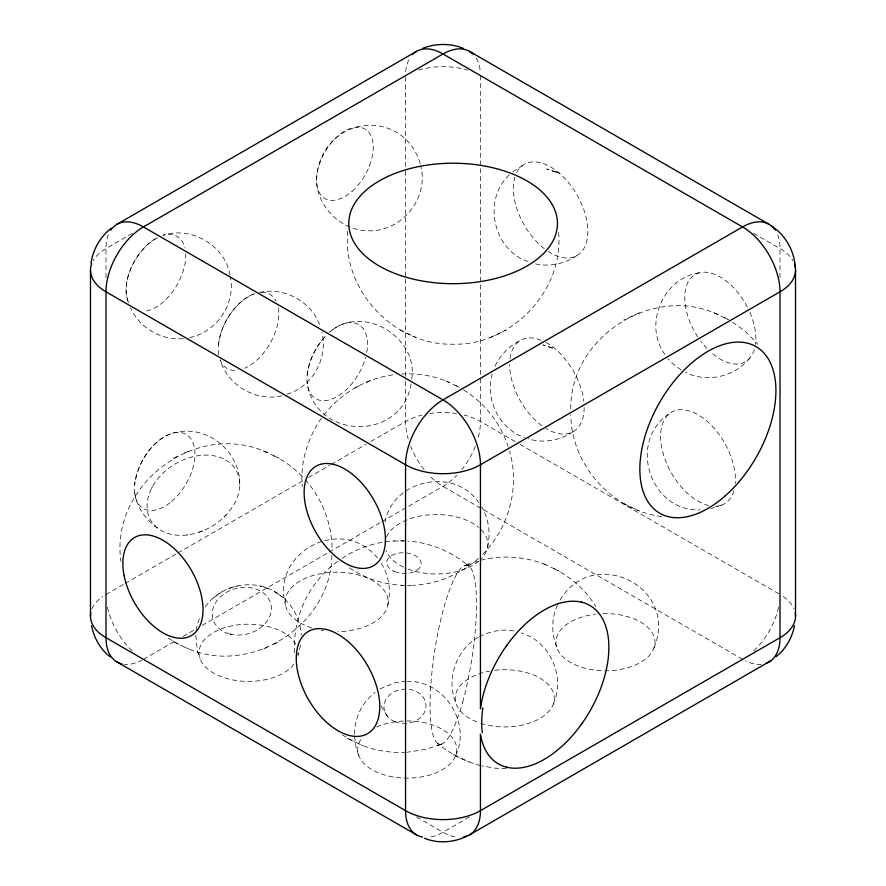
<?xml version="1.0" encoding="UTF-8"?>
<svg xmlns="http://www.w3.org/2000/svg" width="886" height="886" viewBox="0 0 886 886"><rect width="100%" height="100%" fill="white"/><g stroke="black" fill="none" stroke-linecap="round" stroke-linejoin="round"><path stroke-width="0.66" stroke-dasharray="4.43 3.32" d="M239.729 484.376C240.316 453.898 211.3 427.606 181.032 431.548C155.017 434.162 137.928 460.51 134.672 484.631M331.84 555.422C331.109 626.103 248.268 677.812 184.598 647.101M570.783 408.823C569.931 337.167 653.591 283.509 718.169 314.729M195.773 635.184L197.401 651.166L200.003 658.663M347.777 231.246C341.564 290.132 394.248 345.618 453.123 344.211C512.485 345.662 565.49 289.179 558.335 229.884M354.278 734.272C354.688 718.07 362.086 702.155 375.121 692.298M411.669 379.186C418.812 336.99 362.02 303.222 329.681 332.161A42.794 24.708 -60 0 1 366.649 352.838M387.869 604.961C391.191 590.497 389.043 574.482 380.371 562.222M487.577 547.338C490.755 533.649 488.895 518.831 481.585 506.726M218.454 344.621C221.312 323.39 234.347 301.772 254.803 293.654M307.187 374.844C308.86 360.148 316.014 346.36 326.048 335.628A42.794 24.708 -60 0 0 316.103 398.833A42.794 24.708 -60 0 0 365.608 357.379M196.238 630.5L197.246 624.619L200.446 615.836M300.587 645.296L297.851 656.172M385.045 522.142C392.409 479.503 454.706 466.557 478.573 502.462M411.038 383.97C401.845 441.483 315.693 440.453 307.187 383.106M492.151 373.914C484.863 399.331 499.25 428.935 524.512 437.518M420.252 163.567C402.831 107.727 327.189 115.357 317.409 171.375C311.484 201.598 339.072 231.423 369.307 230.792C401.978 231.523 429.289 197.7 420.651 165.904M455.725 755.404C471.485 722.256 443.786 680.171 407.228 681.323M553.285 704.171C565.722 676.948 550.184 641.198 521.134 632.958M653.957 648.065C680.038 584.66 588.426 543.229 558.036 603.809M369.672 165.339L369.307 166.269M557.482 604.872C551.336 618.406 551.236 634.365 556.973 648.065M320.079 162.138L320.433 161.208M151.672 488.175L152.436 486.724M495.108 366.151C500.291 354.898 509.528 345.629 520.691 340.302M321.374 418.225C307.83 438.038 299.833 462.481 302.336 486.602M139.667 253.285C129.478 267.317 121.803 286.51 128.835 303.521M323.844 415.18C340.866 392.875 367.169 377.801 395.067 374.568M205.331 606.855C221.135 583.974 255.744 577.362 278.226 594.085M142.125 250.217L148.804 243.462L158.284 237.171M509.251 174.941C481.585 200.535 493.812 252.388 530.337 262.289M482.826 554.182C509.007 527.702 520.082 486.935 509.55 451.063M749.855 358.01C734.915 376.727 706.962 383.35 685.52 372.33M226.207 514.832L224.003 517.07M669.008 413.939C627.366 441.715 649.97 511.443 699.741 509.904M478.518 558.324C460.521 574.139 437.341 584.306 413.286 585.281M512.806 171.851L524.423 164.253M337.655 561.469C308.815 581.88 292.291 618.129 294.628 653.259M342.029 558.401C357.49 547.913 375.919 541.844 394.569 540.981M478.318 637.178C455.559 650.091 445.702 680.315 456.301 704.171M213.526 597.762L218.355 594.384M218.764 594.085L222.862 591.217M267.816 452.901C197.29 419.144 109.731 484.133 120.928 561.469M576.786 255.633C564.88 263.718 549.553 267.151 535.421 263.851M573.098 431.715C560.118 440.408 543.018 443.831 528.012 438.67M416.409 570.606L415.722 571.005M132.346 233.339L105.988 248.556A52.961 30.578 0 0 0 92.975 260.905M105.988 594.462L123.962 584.084M125.159 583.398L176.691 553.65M177.887 552.953L303.699 480.312M308.494 477.554L330.068 465.095M331.264 464.408L366.007 444.34M370.802 441.571L405.555 421.514A52.961 30.578 0 0 1 421.969 415.069M143.432 659.328L176.99 639.958M182.981 636.491L194.964 629.581M202.152 625.427L327.964 552.786M329.16 552.089L380.692 522.341M381.888 521.655L443 486.37A52.961 30.578 -60 0 0 456.788 475.372M469.358 817.058L443 832.275A52.961 30.578 -60 0 1 429.212 837.204M490.456 337.433L506.083 330.057M639.238 312.725L623.611 320.101M479.448 636.635C490.301 631.131 502.927 628.484 514.943 631.197M379.928 688.92L395.311 682.685L404.802 681.456M173.246 458.284L178.695 455.725M354.71 387.913L360.159 385.355M273.719 644.288L279.168 641.73M184.598 452.901L188.873 450.908M366.062 382.53L370.337 380.526M263.53 649.106L267.816 647.101M469.104 563.817L464.009 565.899L478.34 560.882M437.518 745.735L442.612 743.653L425.9 749.312L407.095 752.247M202.606 530.924L199.339 532.143M721.569 505.12L711.004 508.608M286.898 394.215C312.426 386.828 328.473 357.811 321.895 332.195M189.77 337.544C216.361 332.217 235.72 304.208 230.449 277.462M228.355 588.614L232.11 587.462M234.624 586.676L237.204 585.89M480.721 560.229C502.949 554.802 527.137 556.308 548.046 565.822M699.275 272.822C662.462 277.982 642.693 326.026 665.652 355.408M259.299 292.491C284.328 286.532 312.293 301.96 320.234 326.524M281.814 395.787C256.01 401.967 227.591 385.355 220.116 359.915A42.794 24.708 -60 0 0 237.315 370.315M465.205 565.412L468.938 566.088C451.738 551.845 430.264 542.409 407.837 541.125M440.253 744.306L441.416 744.14M187.932 534.856L186.78 535M183.103 338.585C161.462 340.634 139.379 327.875 130.53 307.963M401.901 373.914C418.015 373.261 434.594 375.686 449.28 382.53M393.805 541.014L404.68 540.947M407.671 585.447L414.05 585.247M405.954 752.336C389.851 753 373.272 750.575 358.586 743.731M400.195 540.837L404.016 540.947M349.516 567.86C366.206 579.211 386.374 585.314 406.552 585.413M506.438 768.793L494.953 768.14L481.962 765.869M401.292 585.247L402.056 585.281M661.731 516.56C612.049 510.458 571.248 464.906 570.783 414.825M231.578 634.409L230.15 634.088M480.721 765.604C464.962 761.595 450.21 753.798 437.684 743.465L438.935 744.107M268.635 588.614L259.775 585.89M552.631 348.076L543.096 344.964L555.489 349.117M724.072 317.553L728.436 319.591M400.173 330.057L415.8 337.433M455.182 385.355L459.535 387.392L445.005 380.526M623.611 503.547L639.238 510.934M553.949 568.646C571.027 576.974 585.856 590.275 595.824 606.5M273.719 455.725C285.07 461.063 295.071 469.093 303.876 477.997M453.477 754.639L469.104 762.026M168.318 638.285L178.695 644.288M342.295 734.915L352.683 740.906M713.894 312.725L728.392 319.569M543.76 563.817L559.387 571.193M263.53 450.908L279.168 458.284M173.246 641.73L188.873 649.106M347.234 738.348L362.861 745.735M753.654 233.339L780.012 248.556A52.961 30.578 0 0 1 793.025 260.905M515.198 441.571L480.445 421.514A52.961 30.578 0 0 0 464.031 415.069M519.993 444.34L780.012 594.462M742.568 659.328L443 486.37A52.961 30.578 60 0 1 429.212 475.372M416.641 817.058L443 832.275A52.961 30.578 60 0 0 456.788 837.204M157.586 528.089C145.548 520.215 136.965 507.102 134.672 492.893M732.489 322.172L744.639 330.711L757.929 344.322M463.588 389.973C484.553 402.742 500.524 423.231 508.132 446.522M278.636 594.384C292.114 603.3 300.52 619.092 301.218 635.184M681.19 370.06L671.987 362.994L667.911 358.608M274.128 591.217L283.454 597.762M377.358 557.958C342.904 514.877 270.739 551.136 285.491 604.961M305.349 479.802C322.371 498.951 332.106 524.357 332.117 550.007M381.08 705.887L387.348 716.154M358.741 755.404L356.139 747.906L354.422 735.568M230.05 275.125C225.066 245.455 191.365 225.919 162.98 235.277A42.207 24.365 -60 0 1 184.886 247.914M780.012 277.617L780.012 248.556A52.961 30.578 -60 0 0 776.38 232.088M480.445 75.598L480.445 377.237M480.445 378.621L480.445 421.514A52.961 30.578 -60 0 1 477.82 438.947M405.555 76.982L405.555 169.691M405.555 171.076L405.555 277.617M405.555 279.001L405.555 380.005M405.555 381.39L405.555 421.514A52.961 30.578 60 0 0 408.18 438.947M105.988 277.617L105.988 248.556A52.961 30.578 60 0 1 109.62 232.088M424.128 469.591A52.961 30.578 60 0 1 410.661 446.245M475.339 446.245A52.961 30.578 -60 0 1 461.872 469.591M142.314 659.948A52.961 30.578 -60 0 1 124.018 664.267M429.522 413.563A52.961 30.578 0 0 1 456.478 413.563M405.71 71.799A52.961 30.578 60 0 1 409.742 58.155M476.258 58.155A52.961 30.578 -60 0 1 480.29 71.799M132.247 650.889A52.961 30.578 60 0 1 107.439 607.198M778.561 607.198A52.961 30.578 -60 0 1 753.753 650.889M92 608.804A52.961 30.578 0 0 1 102.776 596.5M783.224 596.5A52.961 30.578 0 0 1 794 608.804M418.447 70.127A52.961 30.578 0 0 1 467.553 70.127M761.284 664.345A52.961 30.578 60 0 1 745.37 660.823M754.296 349.804A50.303 29.039 60 0 1 710.782 352.185M706.939 348.464A50.303 29.039 60 0 1 700.726 341.099M697.891 337.057A50.303 29.039 60 0 1 695.122 274.549A50.303 29.039 60 0 1 747.873 308.073M749.855 312.315A50.303 29.039 60 0 1 755.47 344.521M516.771 172.449A52.662 30.401 60 0 1 561.934 175.528A52.662 30.401 60 0 1 587.185 239.087A52.662 30.401 60 0 1 548.146 251.436M544.303 248.689A52.662 30.401 60 0 1 514.855 177.244M584.151 407.516A52.684 30.412 60 0 1 545.942 428.459M541.878 425.734A52.684 30.412 60 0 1 509.638 364.5M510.015 358.62A52.684 30.412 60 0 1 541.878 340.49M545.942 342.461A52.684 30.412 60 0 1 583.774 401.203M733.918 490.766A52.894 30.545 60 0 1 715.168 506.26M708.778 505.563A52.894 30.545 60 0 1 699.53 502.008L696.474 500.247A52.894 30.545 60 0 1 660.591 436.377A52.894 30.545 60 0 1 696.474 413.939L699.53 415.7A52.894 30.545 60 0 1 735.236 483.546M261.425 292.347A42.794 24.708 -60 0 1 276.199 301.362M278.27 308.04A42.794 24.708 -60 0 1 244.68 368.266M218.709 354.765A42.794 24.708 -60 0 1 254.193 293.798M185.683 253.573A42.207 24.365 -60 0 1 143.742 311.34M128.647 302.624A42.207 24.365 -60 0 1 157.686 237.415M602.901 613.633A49.538 28.607 0 0 1 650.689 653.868A49.538 28.607 0 0 1 566.896 660.148A49.538 28.607 0 0 1 595.314 614.208M481.386 529.85A51.466 29.714 0 0 1 481.386 558.689M478.794 561.104A51.466 29.714 0 0 1 407.228 568.757M403.407 567.084A51.466 29.714 0 0 1 386.008 550.361M386.396 537.193A51.466 29.714 0 0 1 427.118 515.043A51.466 29.714 0 0 1 478.794 527.436M311.706 627.875A51.466 29.714 0 0 1 302.824 579.51A51.466 29.714 0 0 1 384.624 591.095A51.466 29.714 0 0 1 338.009 631.596M323.589 630.633A51.466 29.714 0 0 1 321.064 630.212M293.953 664.168A49.538 28.607 0 0 1 216.837 674.811A49.538 28.607 0 0 1 220.813 629.082A49.538 28.607 0 0 1 295.702 644.133M298.028 652.805A49.538 28.607 0 0 1 297.917 654.776M376.683 727.029A49.538 28.607 0 0 1 454.463 740.906A49.538 28.607 0 0 1 404.714 778.107A49.538 28.607 0 0 1 361.765 738.182M494.643 670.314A49.538 28.607 0 0 1 553.772 702.587A49.538 28.607 0 0 1 480.755 723.319M476.723 721.88A49.538 28.607 0 0 1 455.781 694.115A49.538 28.607 0 0 1 489.759 671.056M556.22 172.083L546.673 168.971L559.243 173.102L556.22 172.083M223.372 458.76L223.172 458.66A49.472 36.182 -30.9 0 0 148.195 497.312A49.472 36.182 -30.9 0 0 205.131 529.85A49.472 36.182 -30.9 0 0 227.835 461.329L223.372 458.76M394.669 571.581A17.222 10.333 2.6 0 0 421.127 564.083A17.222 10.333 2.6 0 0 395.998 553.717A17.222 10.333 2.6 0 0 394.669 571.581M462.691 702.022A90.538 18.971 -81.3 0 0 467.044 565.29A90.538 18.971 -81.3 0 0 430.208 697.016A90.538 18.971 -81.3 0 0 462.691 702.022M352.196 191.166A40.125 23.169 -60 0 0 364.954 129.002A40.125 23.169 -60 0 0 317.476 171.053A40.125 23.169 -60 0 0 352.196 191.166M171.618 501.454A42.794 24.708 -60 0 0 186.78 434.771A42.794 24.708 -60 0 0 135.757 478.03A42.794 24.708 -60 0 0 171.618 501.454M229.773 633.988A29.891 23.424 -14.3 0 0 271.171 605.958A29.891 23.424 -14.3 0 0 224.424 593.675A29.891 23.424 -14.3 0 0 229.773 633.988M394.813 721.647A21.042 17.188 -4.6 0 0 426 705.444A21.042 17.188 -4.6 0 0 394.137 691.877A21.042 17.188 -4.6 0 0 394.813 721.647"/><path stroke-width="1.33" d="M90.483 270.175L90.483 616.08M795.517 270.175L795.517 616.08M90.959 263.275C92.975 249.498 100.295 236.806 111.226 228.178M794.509 625.726C792.051 637.71 785.727 649.294 775.903 656.792M506.438 645.861L507.047 645.008M581.936 723.574L581.327 724.427M116.952 224.313L416.52 51.355M469.48 834.9L770.864 660.735M466.601 836.229C453.687 842.708 437.85 843.738 424.416 838.256M422.733 48.331C435.668 43.181 450.332 43.181 463.267 48.331M581.36 602.137L581.936 602.27M507.047 767.309L506.471 767.165M469.48 51.355L769.048 224.313M116.952 661.942L416.52 834.9M771.64 226.14C785.417 235.045 794.221 250.694 795.24 267.018M110.097 656.792C100.273 649.294 93.949 637.71 91.491 625.726M412.378 54.655A52.961 30.578 60 0 1 443 53.98A52.961 30.578 -60 0 1 473.622 54.655M775.228 230.172A52.961 30.578 -60 0 0 742.568 226.938L443 53.98L143.432 226.938A52.961 30.578 60 0 0 110.772 230.172M121.88 663.891A52.961 30.578 -60 0 1 105.988 637.71A52.961 30.578 0 0 1 90.76 612.924M91.601 263.906A52.961 30.578 0 0 0 105.988 291.793L105.988 637.71L405.555 810.657A52.961 30.578 -60 0 0 422.511 837.06M794.399 263.906A52.961 30.578 0 0 1 780.012 291.793L780.012 637.71A52.961 30.578 60 0 1 765.914 663.37M795.24 612.924A52.961 30.578 0 0 1 780.012 637.71L480.445 810.657A52.961 30.578 60 0 1 463.489 837.06M482.316 732.777A91.391 51.266 -61.9 0 1 482.87 707.892M742.568 226.938L443 399.885A52.961 30.578 -60 0 0 405.555 464.751L405.555 810.657A52.961 30.578 0 0 0 480.445 810.657L480.445 734.217A91.468 52.817 -60 0 0 579.665 726.686A91.468 52.817 -60 0 0 579.665 601.782A91.468 52.817 -60 0 0 480.445 708.811L480.445 464.751A52.961 30.578 60 0 0 443 399.885L143.432 226.938A52.961 30.578 -60 0 0 105.988 291.793L405.555 464.751A52.961 30.578 0 0 0 480.445 464.751L780.012 291.793A52.961 30.578 60 0 0 742.568 226.938M400.959 275.624A104.338 60.237 0 0 0 557.46 223.46A104.338 60.237 0 0 0 400.959 171.286A104.338 60.237 0 0 0 400.959 275.624M724.693 496.326A96.209 55.541 -60 0 0 756.566 346.935A96.209 55.541 -60 0 0 642.394 446.478A96.209 55.541 -60 0 0 724.693 496.326M124.151 575.778A56.671 32.727 60 0 0 191.066 635.738A56.671 32.727 60 0 0 173.601 548.08A56.671 32.727 60 0 0 124.151 575.778M297.641 671.488A59.052 34.089 60 0 0 367.424 733.73A59.052 34.089 60 0 0 348.995 642.339A59.052 34.089 60 0 0 297.641 671.488M305.493 505.352A57.479 33.192 60 0 0 373.471 565.755A57.479 33.192 60 0 0 355.341 476.734A57.479 33.192 60 0 0 305.493 505.352"/></g></svg>
